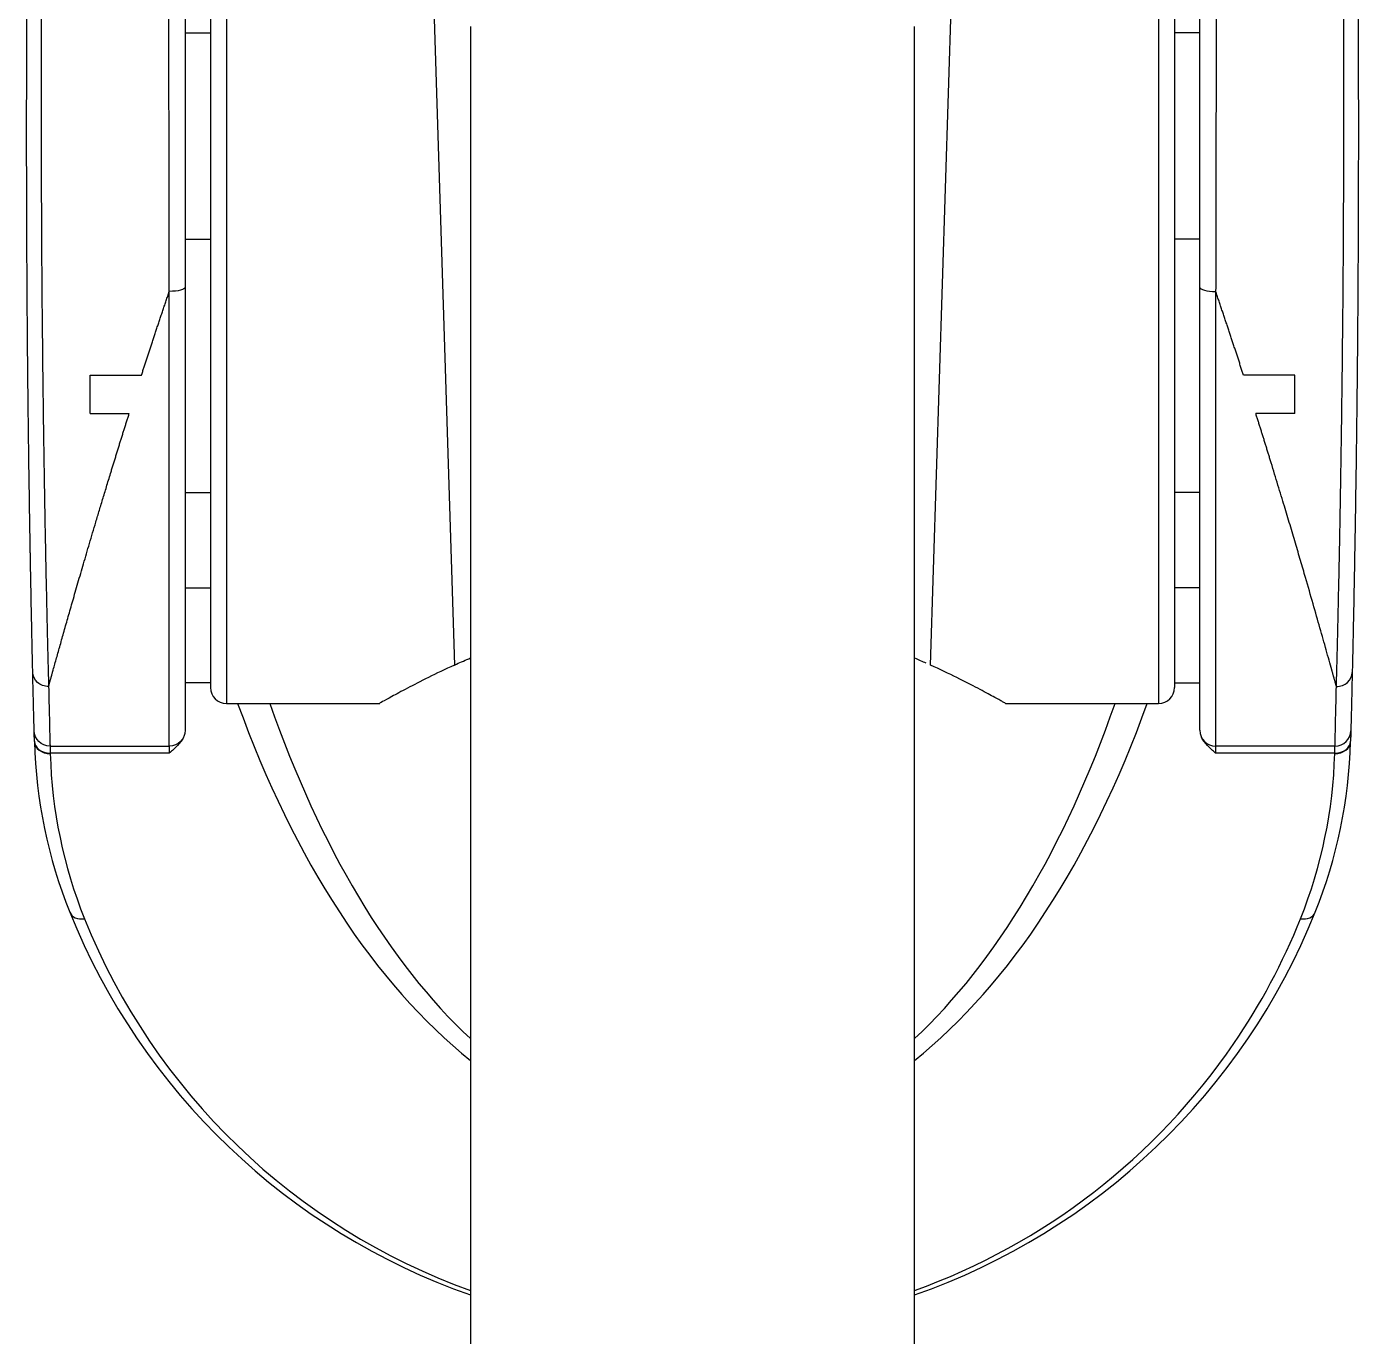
# Model space of a CAD drawing. Extents: x 1777 to 3131, y 3495 to 4487.
# Drawn here: x 2218.92 to 2260.92, y 3851.96 to 3893.28 of the extents above; entities that cross this region are included whole.
import ezdxf

# ---------------------------------------------------------------- set-up
doc = ezdxf.new("R2010")
doc.units = 0
doc.header["$LTSCALE"] = 30
doc.header["$MEASUREMENT"] = 0
doc.layers.add('\\M+5B3DF\\M+5B4E7\\M+5CFDF', color=3, linetype='CONTINUOUS', lineweight=9)

msp = doc.modelspace()

# ---------------------------------------------------------------- linework, layer by layer
at = {"layer": '\\M+5B3DF\\M+5B4E7\\M+5CFDF', "color": 0, "lineweight": -3}
for p, q in [((2225.224, 3907.726), (2225.224, 3871.926)), ((2254.624, 3907.726), (2254.624, 3871.926)), ((2224.724, 3907.226), (2224.724, 3872.426)), ((2255.124, 3907.226), (2255.124, 3872.426)), ((2231.37, 3906.367), (2232.415, 3873.135)), ((2247.434, 3873.135), (2248.479, 3906.367)), ((2223.924, 3893.076), (2224.724, 3893.076)), ((2232.924, 3893.277), (2232.924, 3830.069)), ((2246.924, 3830.489), (2246.924, 3893.277)), ((2255.924, 3893.076), (2255.124, 3893.076)), ((2223.924, 3886.576), (2224.724, 3886.576)), ((2255.924, 3886.576), (2255.124, 3886.576)), ((2223.924, 3885.05), (2223.924, 3871.076)), ((2255.924, 3871.076), (2255.924, 3885.05)), ((2223.424, 3870.576), (2223.424, 3884.923)), ((2256.424, 3884.923), (2256.424, 3870.576)), ((2220.924, 3882.276), (2222.545, 3882.276)), ((2220.924, 3881.076), (2220.924, 3882.276)), ((2258.924, 3882.276), (2257.304, 3882.276)), ((2258.924, 3881.076), (2258.924, 3882.276)), ((2220.924, 3881.076), (2222.161, 3881.076)), ((2258.924, 3881.076), (2257.688, 3881.076)), ((2223.924, 3878.576), (2224.724, 3878.576)), ((2255.924, 3878.576), (2255.124, 3878.576)), ((2223.924, 3875.576), (2224.724, 3875.576)), ((2255.924, 3875.576), (2255.124, 3875.576)), ((2224.724, 3872.576), (2223.924, 3872.576)), ((2255.124, 3872.576), (2255.924, 3872.576)), ((2225.224, 3871.926), (2230.059, 3871.926)), ((2249.793, 3871.926), (2254.624, 3871.926)), ((2219.662, 3870.576), (2223.424, 3870.576)), ((2223.424, 3870.355), (2219.67, 3870.355)), ((2223.424, 3870.576), (2223.424, 3870.355)), ((2260.187, 3870.576), (2256.424, 3870.576)), ((2256.424, 3870.576), (2256.424, 3870.355)), ((2260.179, 3870.355), (2256.424, 3870.355))]:
    msp.add_line(p, q, dxfattribs=at)
msp.add_polyline3d([(2219.171, 3870.719, 0), (2219.171, 3870.719, 0), (2219.171, 3870.719, 0), (2219.171, 3870.72, 0), (2219.171, 3870.72, 0), (2219.171, 3870.72, 0), (2219.171, 3870.72, 0), (2219.171, 3870.721, 0), (2219.171, 3870.721, 0), (2219.171, 3870.721, 0), (2219.171, 3870.721, 0), (2219.171, 3870.722, 0), (2219.171, 3870.722, 0), (2219.171, 3870.722, 0), (2219.171, 3870.723, 0), (2219.171, 3870.723, 0), (2219.171, 3870.723, 0), (2219.171, 3870.723, 0), (2219.171, 3870.724, 0), (2219.171, 3870.724, 0), (2219.171, 3870.724, 0), (2219.171, 3870.724, 0), (2219.171, 3870.725, 0), (2219.171, 3870.725, 0), (2219.171, 3870.725, 0), (2219.171, 3870.725, 0), (2219.171, 3870.726, 0), (2219.171, 3870.726, 0), (2219.171, 3870.726, 0), (2219.171, 3870.726, 0), (2219.171, 3870.727, 0), (2219.171, 3870.727, 0), (2219.171, 3870.727, 0), (2219.171, 3870.727, 0), (2219.171, 3870.728, 0), (2219.17, 3870.728, 0), (2219.17, 3870.728, 0), (2219.17, 3870.729, 0), (2219.17, 3870.729, 0), (2219.17, 3870.729, 0), (2219.17, 3870.729, 0), (2219.17, 3870.73, 0), (2219.17, 3870.73, 0), (2219.17, 3870.73, 0), (2219.17, 3870.73, 0), (2219.17, 3870.731, 0), (2219.17, 3870.731, 0), (2219.17, 3870.731, 0), (2219.17, 3870.731, 0), (2219.17, 3870.732, 0), (2219.17, 3870.732, 0)], dxfattribs=at)
for centre, radius, start, end in [((2225.224, 3872.426), 0.5, 180, 270), ((2254.624, 3872.426), 0.5, 270, 0), ((2256.424, 3871.076), 0.5, 180, 270), ((2260.187, 3871.076), 0.5, 270, 358.5496), ((2234.666, 3871.118), 15.5, 181.4771, 201.9028), ((2234.666, 3870.729), 15, 181.4771, 201.9028), ((2245.183, 3870.729), 15, 338.0972, 358.5229), ((2245.183, 3871.118), 15.5, 338.0972, 358.5229), ((2239.908, 3873.226), 21.15, 201.9028, 250.72), ((2239.941, 3873.226), 21.15, 289.28, 338.0972), ((2239.908, 3872.836), 20.65, 201.9028, 250.2334), ((2239.941, 3872.836), 20.65, 325.6909, 338.0972), ((2239.941, 3872.836), 20.65, 289.7665, 325.6909)]:
    msp.add_arc(centre, radius, start, end, dxfattribs=at)
at = {"layer": '\\M+5B3DF\\M+5B4E7\\M+5CFDF', "color": 0, "lineweight": -3, "extrusion": (0, 0, -1)}
for centre, start, end in [((-2219.662, 3871.076), 270, 358.5496), ((-2223.424, 3871.076), 180, 270)]:
    msp.add_arc(centre, 0.5, start, end, dxfattribs=at)
at = {"layer": '\\M+5B3DF\\M+5B4E7\\M+5CFDF', "color": 0, "lineweight": -3}
for centre, major_axis, ratio, start_param, end_param in [((2239.924, 3888.063), (0, 30.069), 0.565358, 2.137285, 2.717215), ((2239.924, 3888.843), (0, 30.576), 0.523286, 2.1571, 2.688777), ((2239.924, 3888.063), (0, 30.069), 0.565358, 3.56597, 4.145901), ((2239.924, 3888.843), (0, 30.576), 0.523286, 3.594408, 4.126085), ((2219.67, 3870.745), (0.5, 0.013), 0.779112, 3.141593, 4.692316), ((2219.671, 3870.732), (0.5, 0.013), 0.779112, 3.141593, 4.692302), ((2260.178, 3870.732), (-0.5, 0.013), 0.779112, 1.590883, 3.141593), ((2260.179, 3870.745), (-0.5, 0.013), 0.779112, 1.59087, 3.141593), ((2220.748, 3865.523), (0.464, 0.187), 0.755593, 3.141593, 4.41746), ((2259.101, 3865.523), (-0.464, 0.187), 0.755593, 1.865725, 3.141593)]:
    msp.add_ellipse(centre, major_axis=major_axis, ratio=ratio, start_param=start_param, end_param=end_param, dxfattribs=at)
for points, knots in [([(2223.424, 3884.923), (2223.424, 3885.271), (2223.422, 3885.968), (2223.421, 3886.669), (2223.419, 3887.724), (2223.418, 3888.431), (2223.416, 3889.496), (2223.416, 3889.852), (2223.415, 3890.387), (2223.414, 3890.655), (2223.414, 3890.924), (2223.413, 3891.103), (2223.413, 3891.192), (2223.412, 3891.64), (2223.411, 3892.352), (2223.41, 3893.053), (2223.408, 3894.097), (2223.407, 3894.784), (2223.406, 3895.799), (2223.405, 3896.134), (2223.404, 3896.634), (2223.404, 3896.883), (2223.403, 3897.131), (2223.403, 3897.295), (2223.403, 3897.378), (2223.402, 3897.787), (2223.401, 3898.43), (2223.4, 3899.05), (2223.399, 3899.964), (2223.398, 3900.55), (2223.397, 3901.397), (2223.396, 3901.674), (2223.396, 3902.08), (2223.395, 3902.281), (2223.395, 3902.479), (2223.395, 3902.61), (2223.395, 3902.675), (2223.394, 3902.998), (2223.393, 3903.498), (2223.393, 3903.965), (2223.392, 3904.642), (2223.391, 3905.06), (2223.39, 3905.64), (2223.39, 3905.825), (2223.389, 3906.09), (2223.389, 3906.177), (2223.389, 3906.303), (2223.389, 3906.345), (2223.389, 3906.427), (2223.389, 3906.629), (2223.388, 3906.964), (2223.388, 3907.224), (2223.387, 3907.584), (2223.387, 3907.785), (2223.387, 3908.03), (2223.387, 3908.101), (2223.386, 3908.194), (2223.386, 3908.222), (2223.386, 3908.261), (2223.386, 3908.273), (2223.386, 3908.297), (2223.386, 3908.308), (2223.386, 3908.36), (2223.386, 3908.391), (2223.386, 3908.422), (2223.386, 3908.434), (2223.386, 3908.441), (2223.386, 3908.442), (2223.386, 3908.443), (2223.386, 3908.443), (2223.386, 3908.443), (2223.386, 3908.443)], [0, 0, 0, 0, 0.031251, 0.062502, 0.062502, 0.125004, 0.125004, 0.156255, 0.156255, 0.17188, 0.179693, 0.179693, 0.187506, 0.187506, 0.218756, 0.250007, 0.250007, 0.312509, 0.312509, 0.34376, 0.34376, 0.359386, 0.367198, 0.367198, 0.375011, 0.375011, 0.406262, 0.437513, 0.437513, 0.500015, 0.500015, 0.531266, 0.531266, 0.546891, 0.554704, 0.554704, 0.562517, 0.562517, 0.593767, 0.625018, 0.625018, 0.68752, 0.68752, 0.718771, 0.718771, 0.734397, 0.734397, 0.742209, 0.742209, 0.750022, 0.781273, 0.812524, 0.812524, 0.875026, 0.875026, 0.906277, 0.906277, 0.921902, 0.921902, 0.929715, 0.929715, 0.937528, 0.937528, 0.968778, 0.968778, 0.984404, 0.992217, 0.996123, 0.998076, 0.999053, 1, 1, 1, 1]), ([(2256.463, 3908.443), (2256.463, 3908.443), (2256.463, 3908.443), (2256.463, 3908.442), (2256.463, 3908.441), (2256.463, 3908.434), (2256.463, 3908.422), (2256.463, 3908.391), (2256.463, 3908.361), (2256.463, 3908.239), (2256.462, 3908.117), (2256.462, 3907.875), (2256.462, 3907.784), (2256.462, 3907.633), (2256.462, 3907.554), (2256.461, 3907.469), (2256.461, 3907.41), (2256.461, 3907.381), (2256.461, 3907.229), (2256.461, 3906.968), (2256.46, 3906.672), (2256.46, 3906.2), (2256.459, 3905.851), (2256.458, 3905.273), (2256.458, 3905.071), (2256.457, 3904.755), (2256.457, 3904.594), (2256.457, 3904.428), (2256.457, 3904.316), (2256.457, 3904.259), (2256.456, 3903.974), (2256.455, 3903.505), (2256.455, 3903.008), (2256.453, 3902.243), (2256.453, 3901.706), (2256.451, 3900.86), (2256.451, 3900.571), (2256.45, 3900.128), (2256.45, 3899.979), (2256.45, 3899.752), (2256.449, 3899.676), (2256.449, 3899.523), (2256.449, 3899.14), (2256.448, 3898.439), (2256.447, 3897.8), (2256.445, 3896.831), (2256.444, 3896.17), (2256.442, 3895.154), (2256.442, 3894.812), (2256.441, 3894.293), (2256.441, 3894.119), (2256.44, 3893.856), (2256.44, 3893.768), (2256.44, 3893.593), (2256.439, 3893.154), (2256.438, 3892.362), (2256.436, 3891.656), (2256.435, 3890.596), (2256.433, 3889.886), (2256.432, 3888.819), (2256.431, 3888.463), (2256.43, 3887.928), (2256.43, 3887.749), (2256.429, 3887.392), (2256.429, 3887.213), (2256.428, 3886.858), (2256.428, 3886.68), (2256.427, 3886.326), (2256.427, 3886.149), (2256.426, 3885.621), (2256.425, 3885.271), (2256.424, 3884.923)], [0, 0, 0, 0, 0.001953, 0.003906, 0.007813, 0.015625, 0.03125, 0.03125, 0.0625, 0.0625, 0.125, 0.125, 0.15625, 0.15625, 0.171875, 0.179687, 0.179687, 0.1875, 0.1875, 0.21875, 0.25, 0.25, 0.3125, 0.3125, 0.34375, 0.34375, 0.359375, 0.367187, 0.367187, 0.375, 0.375, 0.40625, 0.4375, 0.4375, 0.5, 0.5, 0.53125, 0.53125, 0.546875, 0.546875, 0.554687, 0.554687, 0.5625, 0.59375, 0.625, 0.625, 0.6875, 0.6875, 0.71875, 0.71875, 0.734375, 0.734375, 0.742187, 0.742187, 0.75, 0.78125, 0.8125, 0.8125, 0.875, 0.875, 0.90625, 0.90625, 0.921875, 0.921875, 0.9375, 0.9375, 0.953125, 0.953125, 0.96875, 0.96875, 1, 1, 1, 1]), ([(2219.591, 3908.118), (2219.591, 3908.118), (2219.591, 3908.118), (2219.591, 3908.118), (2219.591, 3908.118), (2219.591, 3908.118), (2219.591, 3908.118), (2219.591, 3908.117), (2219.59, 3908.113), (2219.589, 3908.098), (2219.588, 3908.073), (2219.586, 3908.006), (2219.581, 3907.873), (2219.575, 3907.652), (2219.57, 3907.454), (2219.568, 3907.382), (2219.565, 3907.266), (2219.564, 3907.226), (2219.562, 3907.143), (2219.561, 3907.1), (2219.556, 3906.879), (2219.551, 3906.683), (2219.542, 3906.25), (2219.532, 3905.778), (2219.521, 3905.229), (2219.512, 3904.787), (2219.509, 3904.635), (2219.505, 3904.399), (2219.503, 3904.319), (2219.501, 3904.198), (2219.5, 3904.157), (2219.499, 3904.075), (2219.492, 3903.702), (2219.485, 3903.311), (2219.473, 3902.584), (2219.461, 3901.828), (2219.45, 3901.013), (2219.442, 3900.379), (2219.439, 3900.164), (2219.435, 3899.835), (2219.434, 3899.725), (2219.432, 3899.558), (2219.431, 3899.502), (2219.43, 3899.39), (2219.424, 3898.884), (2219.419, 3898.366), (2219.41, 3897.43), (2219.402, 3896.476), (2219.395, 3895.488), (2219.391, 3894.735), (2219.39, 3894.481), (2219.388, 3894.098), (2219.388, 3893.97), (2219.387, 3893.776), (2219.386, 3893.712), (2219.386, 3893.582), (2219.384, 3893), (2219.383, 3892.416), (2219.381, 3891.376), (2219.381, 3890.333), (2219.383, 3889.285), (2219.385, 3888.497), (2219.386, 3888.234), (2219.387, 3887.839), (2219.388, 3887.707), (2219.389, 3887.443), (2219.39, 3887.311), (2219.393, 3886.654), (2219.396, 3886.134), (2219.403, 3885.107), (2219.412, 3884.092), (2219.422, 3883.101), (2219.43, 3882.367), (2219.433, 3882.124), (2219.437, 3881.761), (2219.44, 3881.58), (2219.442, 3881.401), (2219.443, 3881.281), (2219.444, 3881.221), (2219.451, 3880.686), (2219.458, 3880.224), (2219.472, 3879.324), (2219.486, 3878.45), (2219.501, 3877.626), (2219.512, 3877.028), (2219.516, 3876.831), (2219.522, 3876.542), (2219.524, 3876.398), (2219.527, 3876.256), (2219.529, 3876.162), (2219.53, 3876.115), (2219.539, 3875.696), (2219.547, 3875.342), (2219.562, 3874.669), (2219.569, 3874.351), (2219.584, 3873.749), (2219.591, 3873.466), (2219.605, 3872.936), (2219.611, 3872.689), (2219.618, 3872.46)], [0, 0, 0, 0, 0.000242, 0.000242, 0.000486, 0.000975, 0.001951, 0.003904, 0.007811, 0.015623, 0.031248, 0.031248, 0.062498, 0.093748, 0.093748, 0.109373, 0.109373, 0.117186, 0.117186, 0.124998, 0.124998, 0.156248, 0.156248, 0.187498, 0.218749, 0.218749, 0.234374, 0.234374, 0.242186, 0.242186, 0.246092, 0.246092, 0.249999, 0.281249, 0.281249, 0.312499, 0.343749, 0.343749, 0.359374, 0.359374, 0.367186, 0.367186, 0.371093, 0.371093, 0.374999, 0.406249, 0.406249, 0.437499, 0.468749, 0.468749, 0.484374, 0.484374, 0.492187, 0.492187, 0.496093, 0.496093, 0.499999, 0.531249, 0.531249, 0.562499, 0.593749, 0.593749, 0.609374, 0.609374, 0.617187, 0.617187, 0.624999, 0.624999, 0.656249, 0.656249, 0.687499, 0.718749, 0.718749, 0.734374, 0.734374, 0.742187, 0.746093, 0.746093, 0.75, 0.75, 0.78125, 0.78125, 0.8125, 0.84375, 0.84375, 0.859375, 0.859375, 0.867187, 0.871094, 0.871094, 0.875, 0.875, 0.90625, 0.90625, 0.9375, 0.9375, 0.96875, 0.96875, 1, 1, 1, 1]), ([(2223.924, 3907.944), (2223.924, 3907.944), (2223.924, 3907.904), (2223.924, 3907.743), (2223.924, 3907.622), (2223.924, 3907.147), (2223.924, 3906.68), (2223.924, 3905.906), (2223.924, 3905.741), (2223.924, 3905.397), (2223.924, 3905.217), (2223.924, 3904.653), (2223.924, 3904.245), (2223.924, 3903.367), (2223.924, 3902.897), (2223.924, 3901.891), (2223.924, 3901.362), (2223.924, 3899.713), (2223.924, 3898.528), (2223.924, 3896.617), (2223.924, 3895.966), (2223.924, 3894.649), (2223.924, 3893.981), (2223.924, 3892.625), (2223.924, 3891.938), (2223.924, 3890.543), (2223.924, 3889.847), (2223.924, 3887.774), (2223.924, 3886.405), (2223.924, 3885.05)], [0, 0, 0, 0, 0.0625, 0.0625, 0.125, 0.125, 0.25, 0.25, 0.28125, 0.28125, 0.3125, 0.3125, 0.375, 0.375, 0.4375, 0.4375, 0.5, 0.5, 0.625, 0.625, 0.6875, 0.6875, 0.75, 0.75, 0.8125, 0.8125, 0.875, 0.875, 1, 1, 1, 1]), ([(2255.924, 3885.05), (2255.924, 3885.727), (2255.924, 3886.412), (2255.924, 3887.796), (2255.924, 3888.494), (2255.924, 3890.571), (2255.924, 3891.948), (2255.924, 3893.657), (2255.924, 3893.999), (2255.924, 3894.674), (2255.924, 3895.007), (2255.924, 3895.995), (2255.924, 3896.639), (2255.924, 3897.897), (2255.924, 3898.511), (2255.924, 3899.409), (2255.924, 3899.705), (2255.924, 3900.28), (2255.924, 3900.562), (2255.924, 3901.934), (2255.924, 3902.928), (2255.924, 3904.259), (2255.924, 3904.67), (2255.924, 3905.42), (2255.924, 3905.761), (2255.924, 3906.373), (2255.924, 3906.645), (2255.924, 3907.117), (2255.924, 3907.313), (2255.924, 3907.784), (2255.924, 3907.944), (2255.924, 3907.944)], [0, 0, 0, 0, 0.0625, 0.0625, 0.125, 0.125, 0.25, 0.25, 0.28125, 0.28125, 0.3125, 0.3125, 0.375, 0.375, 0.4375, 0.4375, 0.46875, 0.46875, 0.5, 0.5, 0.625, 0.625, 0.6875, 0.6875, 0.75, 0.75, 0.8125, 0.8125, 0.875, 0.875, 1, 1, 1, 1]), ([(2260.231, 3872.46), (2260.238, 3872.689), (2260.244, 3872.936), (2260.258, 3873.466), (2260.265, 3873.749), (2260.28, 3874.351), (2260.287, 3874.669), (2260.302, 3875.342), (2260.31, 3875.696), (2260.319, 3876.115), (2260.32, 3876.162), (2260.322, 3876.256), (2260.324, 3876.398), (2260.327, 3876.542), (2260.333, 3876.831), (2260.337, 3877.028), (2260.348, 3877.626), (2260.363, 3878.45), (2260.377, 3879.324), (2260.391, 3880.224), (2260.398, 3880.686), (2260.405, 3881.221), (2260.405, 3881.281), (2260.407, 3881.401), (2260.409, 3881.58), (2260.415, 3882.002), (2260.419, 3882.367), (2260.427, 3883.101), (2260.437, 3884.092), (2260.446, 3885.107), (2260.453, 3886.134), (2260.456, 3886.654), (2260.459, 3887.311), (2260.46, 3887.443), (2260.461, 3887.707), (2260.463, 3888.102), (2260.464, 3888.497), (2260.466, 3889.285), (2260.468, 3890.333), (2260.468, 3891.376), (2260.466, 3892.416), (2260.465, 3892.935), (2260.463, 3893.518), (2260.463, 3893.582), (2260.462, 3893.712), (2260.462, 3893.776), (2260.461, 3893.97), (2260.46, 3894.355), (2260.458, 3894.735), (2260.454, 3895.488), (2260.447, 3896.476), (2260.439, 3897.43), (2260.43, 3898.366), (2260.426, 3898.826), (2260.42, 3899.334), (2260.419, 3899.39), (2260.418, 3899.502), (2260.417, 3899.558), (2260.415, 3899.725), (2260.411, 3900.056), (2260.407, 3900.379), (2260.399, 3901.013), (2260.387, 3901.828), (2260.376, 3902.584), (2260.364, 3903.311), (2260.358, 3903.659), (2260.351, 3904.033), (2260.35, 3904.075), (2260.349, 3904.157), (2260.348, 3904.198), (2260.346, 3904.319), (2260.341, 3904.559), (2260.337, 3904.787), (2260.328, 3905.229), (2260.317, 3905.778), (2260.307, 3906.25), (2260.297, 3906.683), (2260.293, 3906.879), (2260.288, 3907.1), (2260.287, 3907.143), (2260.285, 3907.226), (2260.282, 3907.346), (2260.279, 3907.454), (2260.274, 3907.652), (2260.268, 3907.873), (2260.263, 3908.006), (2260.261, 3908.073), (2260.26, 3908.09), (2260.259, 3908.107), (2260.259, 3908.113), (2260.258, 3908.117), (2260.258, 3908.118), (2260.258, 3908.118), (2260.258, 3908.118), (2260.258, 3908.118), (2260.258, 3908.118), (2260.258, 3908.118)], [0, 0, 0, 0, 0.03125, 0.03125, 0.0625, 0.0625, 0.09375, 0.09375, 0.125, 0.125, 0.128906, 0.128906, 0.132812, 0.140625, 0.140625, 0.15625, 0.15625, 0.1875, 0.21875, 0.21875, 0.25, 0.25, 0.253906, 0.253906, 0.257812, 0.265625, 0.28125, 0.28125, 0.3125, 0.34375, 0.34375, 0.375, 0.375, 0.382812, 0.382812, 0.390625, 0.40625, 0.40625, 0.4375, 0.46875, 0.46875, 0.5, 0.5, 0.503906, 0.503906, 0.507812, 0.507812, 0.515625, 0.53125, 0.53125, 0.5625, 0.59375, 0.59375, 0.625, 0.625, 0.628906, 0.628906, 0.632812, 0.632812, 0.640625, 0.65625, 0.65625, 0.6875, 0.71875, 0.71875, 0.75, 0.75, 0.753906, 0.753906, 0.757812, 0.757812, 0.765625, 0.78125, 0.78125, 0.8125, 0.84375, 0.84375, 0.875, 0.875, 0.882812, 0.882812, 0.890625, 0.90625, 0.90625, 0.9375, 0.96875, 0.96875, 0.984375, 0.984375, 0.992187, 0.996094, 0.998047, 0.999023, 0.999512, 0.999756, 1, 1, 1, 1]), ([(2219.118, 3872.899), (2219.113, 3873.122), (2219.107, 3873.363), (2219.096, 3873.88), (2219.09, 3874.156), (2219.078, 3874.742), (2219.065, 3875.362), (2219.052, 3876.052), (2219.045, 3876.461), (2219.044, 3876.506), (2219.042, 3876.598), (2219.04, 3876.736), (2219.034, 3877.062), (2219.029, 3877.349), (2219.02, 3877.932), (2219.007, 3878.735), (2218.995, 3879.586), (2218.983, 3880.462), (2218.978, 3880.912), (2218.972, 3881.433), (2218.971, 3881.492), (2218.97, 3881.608), (2218.968, 3881.783), (2218.964, 3882.194), (2218.96, 3882.549), (2218.953, 3883.264), (2218.945, 3884.229), (2218.939, 3885.217), (2218.933, 3886.218), (2218.931, 3886.724), (2218.929, 3887.364), (2218.928, 3887.492), (2218.927, 3887.749), (2218.926, 3888.134), (2218.926, 3888.518), (2218.924, 3889.286), (2218.924, 3890.306), (2218.926, 3891.322), (2218.929, 3892.335), (2218.93, 3892.84), (2218.933, 3893.408), (2218.933, 3893.471), (2218.934, 3893.596), (2218.934, 3893.659), (2218.935, 3893.848), (2218.937, 3894.223), (2218.94, 3894.593), (2218.945, 3895.327), (2218.952, 3896.289), (2218.961, 3897.218), (2218.971, 3898.13), (2218.976, 3898.578), (2218.982, 3899.072), (2218.983, 3899.127), (2218.984, 3899.236), (2218.985, 3899.291), (2218.987, 3899.454), (2218.991, 3899.776), (2218.995, 3900.09), (2219.004, 3900.708), (2219.016, 3901.503), (2219.028, 3902.239), (2219.041, 3902.947), (2219.047, 3903.287), (2219.053, 3903.652), (2219.054, 3903.692), (2219.056, 3903.772), (2219.056, 3903.812), (2219.059, 3903.93), (2219.063, 3904.164), (2219.067, 3904.386), (2219.076, 3904.817), (2219.087, 3905.352), (2219.097, 3905.812), (2219.106, 3906.234), (2219.11, 3906.425), (2219.115, 3906.641), (2219.116, 3906.682), (2219.118, 3906.763), (2219.121, 3906.88), (2219.123, 3906.985), (2219.128, 3907.179), (2219.133, 3907.394), (2219.136, 3907.523), (2219.138, 3907.61), (2219.138, 3907.632), (2219.138, 3907.632)], [0, 0, 0, 0, 0.03125, 0.03125, 0.0625, 0.0625, 0.09375, 0.125, 0.125, 0.128906, 0.128906, 0.132812, 0.140625, 0.15625, 0.15625, 0.1875, 0.21875, 0.21875, 0.25, 0.25, 0.253906, 0.253906, 0.257813, 0.265625, 0.28125, 0.28125, 0.3125, 0.34375, 0.34375, 0.375, 0.375, 0.382813, 0.382813, 0.390625, 0.40625, 0.40625, 0.4375, 0.46875, 0.46875, 0.5, 0.5, 0.503906, 0.503906, 0.507813, 0.507813, 0.515625, 0.53125, 0.53125, 0.5625, 0.59375, 0.59375, 0.625, 0.625, 0.628906, 0.628906, 0.632813, 0.632813, 0.640625, 0.65625, 0.65625, 0.6875, 0.71875, 0.71875, 0.75, 0.75, 0.753906, 0.753906, 0.757813, 0.757813, 0.765625, 0.78125, 0.78125, 0.8125, 0.84375, 0.84375, 0.875, 0.875, 0.882813, 0.882813, 0.890625, 0.90625, 0.90625, 0.9375, 0.96875, 0.96875, 1, 1, 1, 1]), ([(2260.711, 3907.632), (2260.711, 3907.632), (2260.711, 3907.61), (2260.713, 3907.523), (2260.716, 3907.394), (2260.721, 3907.179), (2260.726, 3906.985), (2260.727, 3906.915), (2260.73, 3906.802), (2260.731, 3906.763), (2260.733, 3906.682), (2260.734, 3906.641), (2260.739, 3906.425), (2260.743, 3906.234), (2260.752, 3905.812), (2260.762, 3905.352), (2260.773, 3904.817), (2260.781, 3904.386), (2260.784, 3904.238), (2260.789, 3904.008), (2260.79, 3903.93), (2260.792, 3903.812), (2260.793, 3903.772), (2260.795, 3903.692), (2260.802, 3903.329), (2260.808, 3902.947), (2260.821, 3902.239), (2260.833, 3901.503), (2260.845, 3900.708), (2260.853, 3900.09), (2260.856, 3899.881), (2260.861, 3899.561), (2260.862, 3899.454), (2260.864, 3899.291), (2260.865, 3899.236), (2260.866, 3899.127), (2260.872, 3898.634), (2260.878, 3898.13), (2260.888, 3897.218), (2260.897, 3896.289), (2260.904, 3895.327), (2260.909, 3894.593), (2260.911, 3894.346), (2260.913, 3893.973), (2260.914, 3893.848), (2260.915, 3893.659), (2260.915, 3893.596), (2260.915, 3893.471), (2260.918, 3892.904), (2260.92, 3892.335), (2260.923, 3891.322), (2260.925, 3890.306), (2260.924, 3889.286), (2260.923, 3888.518), (2260.923, 3888.262), (2260.922, 3887.877), (2260.922, 3887.749), (2260.921, 3887.492), (2260.92, 3887.364), (2260.918, 3886.724), (2260.916, 3886.218), (2260.91, 3885.217), (2260.904, 3884.229), (2260.896, 3883.264), (2260.889, 3882.549), (2260.886, 3882.312), (2260.883, 3881.959), (2260.881, 3881.783), (2260.879, 3881.608), (2260.878, 3881.492), (2260.877, 3881.433), (2260.871, 3880.912), (2260.865, 3880.462), (2260.854, 3879.586), (2260.842, 3878.735), (2260.829, 3877.932), (2260.819, 3877.349), (2260.816, 3877.158), (2260.811, 3876.876), (2260.809, 3876.736), (2260.806, 3876.598), (2260.805, 3876.506), (2260.804, 3876.461), (2260.797, 3876.052), (2260.784, 3875.362), (2260.771, 3874.742), (2260.759, 3874.156), (2260.753, 3873.88), (2260.742, 3873.363), (2260.736, 3873.122), (2260.731, 3872.899)], [0, 0, 0, 0, 0.03125, 0.03125, 0.0625, 0.09375, 0.09375, 0.109375, 0.109375, 0.117188, 0.117188, 0.125, 0.125, 0.15625, 0.15625, 0.1875, 0.21875, 0.21875, 0.234375, 0.234375, 0.242188, 0.242188, 0.246094, 0.246094, 0.25, 0.28125, 0.28125, 0.3125, 0.34375, 0.34375, 0.359375, 0.359375, 0.367188, 0.367188, 0.371094, 0.371094, 0.375, 0.40625, 0.40625, 0.4375, 0.46875, 0.46875, 0.484375, 0.484375, 0.492188, 0.492188, 0.496094, 0.496094, 0.5, 0.53125, 0.53125, 0.5625, 0.59375, 0.59375, 0.609375, 0.609375, 0.617188, 0.617188, 0.625, 0.625, 0.65625, 0.65625, 0.6875, 0.71875, 0.71875, 0.734375, 0.734375, 0.742188, 0.746094, 0.746094, 0.75, 0.75, 0.78125, 0.78125, 0.8125, 0.84375, 0.84375, 0.859375, 0.859375, 0.867188, 0.871094, 0.871094, 0.875, 0.875, 0.90625, 0.9375, 0.9375, 0.96875, 0.96875, 1, 1, 1, 1]), ([(2223.924, 3885.05), (2223.924, 3885.017), (2223.871, 3884.984), (2223.685, 3884.937), (2223.555, 3884.923), (2223.424, 3884.923)], [0, 0, 0, 0, 0.5, 0.5, 1, 1, 1, 1]), ([(2255.924, 3885.05), (2255.924, 3885.017), (2255.978, 3884.984), (2256.163, 3884.936), (2256.294, 3884.923), (2256.424, 3884.923)], [0, 0, 0, 0, 0.5, 0.5, 1, 1, 1, 1]), ([(2222.545, 3882.276), (2222.552, 3882.296), (2222.564, 3882.336), (2222.584, 3882.396), (2222.603, 3882.456), (2222.623, 3882.517), (2222.643, 3882.578), (2222.663, 3882.64), (2222.683, 3882.701), (2222.703, 3882.763), (2222.724, 3882.826), (2222.744, 3882.888), (2222.765, 3882.951), (2222.786, 3883.015), (2222.807, 3883.079), (2222.828, 3883.143), (2222.849, 3883.207), (2222.87, 3883.272), (2222.892, 3883.337), (2222.913, 3883.402), (2222.935, 3883.468), (2222.957, 3883.534), (2222.979, 3883.6), (2223.001, 3883.667), (2223.023, 3883.734), (2223.046, 3883.801), (2223.068, 3883.869), (2223.091, 3883.937), (2223.114, 3884.005), (2223.137, 3884.074), (2223.16, 3884.142), (2223.183, 3884.212), (2223.207, 3884.281), (2223.231, 3884.351), (2223.254, 3884.422), (2223.278, 3884.492), (2223.302, 3884.563), (2223.326, 3884.635), (2223.351, 3884.706), (2223.375, 3884.778), (2223.4, 3884.85), (2223.416, 3884.899), (2223.424, 3884.923)], [0, 0, 0, 0, 0.023074, 0.046246, 0.069516, 0.092884, 0.11635, 0.139914, 0.163576, 0.187336, 0.211195, 0.235152, 0.259208, 0.283363, 0.307616, 0.331968, 0.356419, 0.380969, 0.405617, 0.430366, 0.455213, 0.480159, 0.505205, 0.53035, 0.555594, 0.580938, 0.606382, 0.631925, 0.657567, 0.683309, 0.709151, 0.735093, 0.761134, 0.787275, 0.813516, 0.839857, 0.866298, 0.892838, 0.919479, 0.946219, 0.97306, 1, 1, 1, 1]), ([(2257.304, 3882.276), (2257.297, 3882.297), (2257.284, 3882.339), (2257.263, 3882.401), (2257.243, 3882.464), (2257.222, 3882.527), (2257.202, 3882.591), (2257.181, 3882.654), (2257.161, 3882.718), (2257.14, 3882.782), (2257.119, 3882.846), (2257.098, 3882.91), (2257.077, 3882.974), (2257.055, 3883.039), (2257.034, 3883.104), (2257.013, 3883.169), (2256.991, 3883.234), (2256.97, 3883.299), (2256.948, 3883.365), (2256.926, 3883.431), (2256.905, 3883.496), (2256.883, 3883.563), (2256.861, 3883.629), (2256.838, 3883.695), (2256.816, 3883.762), (2256.794, 3883.829), (2256.772, 3883.896), (2256.749, 3883.963), (2256.726, 3884.03), (2256.704, 3884.098), (2256.681, 3884.166), (2256.658, 3884.234), (2256.635, 3884.302), (2256.612, 3884.37), (2256.589, 3884.439), (2256.566, 3884.507), (2256.542, 3884.576), (2256.519, 3884.645), (2256.496, 3884.714), (2256.472, 3884.784), (2256.448, 3884.853), (2256.432, 3884.9), (2256.424, 3884.923)], [0, 0, 0, 0, 0.024134, 0.048311, 0.072533, 0.0968, 0.12111, 0.145465, 0.169864, 0.194308, 0.218796, 0.243328, 0.267905, 0.292526, 0.317191, 0.341901, 0.366656, 0.391454, 0.416298, 0.441186, 0.466118, 0.491095, 0.516116, 0.541182, 0.566292, 0.591447, 0.616647, 0.641891, 0.66718, 0.692513, 0.717891, 0.743314, 0.768781, 0.794293, 0.81985, 0.845451, 0.871098, 0.896789, 0.922524, 0.948305, 0.97413, 1, 1, 1, 1]), ([(2219.618, 3872.46), (2219.62, 3872.47), (2219.626, 3872.489), (2219.634, 3872.519), (2219.642, 3872.548), (2219.65, 3872.578), (2219.659, 3872.608), (2219.667, 3872.639), (2219.676, 3872.669), (2219.684, 3872.7), (2219.693, 3872.73), (2219.701, 3872.761), (2219.71, 3872.792), (2219.719, 3872.824), (2219.727, 3872.855), (2219.736, 3872.887), (2219.745, 3872.918), (2219.754, 3872.95), (2219.794, 3873.093), (2219.868, 3873.357), (2219.982, 3873.763), (2220.105, 3874.199), (2220.237, 3874.663), (2220.382, 3875.171), (2220.542, 3875.726), (2220.718, 3876.331), (2220.907, 3876.971), (2221.075, 3877.538), (2221.219, 3878.02), (2221.336, 3878.408), (2221.459, 3878.811), (2221.556, 3879.13), (2221.625, 3879.356), (2221.664, 3879.484), (2221.703, 3879.61), (2221.742, 3879.736), (2221.781, 3879.862), (2221.819, 3879.987), (2221.858, 3880.111), (2221.896, 3880.234), (2221.934, 3880.357), (2221.973, 3880.479), (2222.01, 3880.6), (2222.048, 3880.72), (2222.086, 3880.84), (2222.124, 3880.958), (2222.149, 3881.037), (2222.161, 3881.076)], [0, 0, 0, 0, 0.005323, 0.01064, 0.015952, 0.021256, 0.026555, 0.031848, 0.037134, 0.042413, 0.047686, 0.052953, 0.058213, 0.063466, 0.068713, 0.073953, 0.079186, 0.084412, 0.089632, 0.148839, 0.208706, 0.269226, 0.330377, 0.392137, 0.46005, 0.529002, 0.598962, 0.669894, 0.707924, 0.74686, 0.786708, 0.827477, 0.839749, 0.851915, 0.863976, 0.875929, 0.887773, 0.899507, 0.911131, 0.922643, 0.934041, 0.945325, 0.956495, 0.967548, 0.978483, 0.989301, 1, 1, 1, 1]), ([(2260.231, 3872.46), (2260.229, 3872.47), (2260.223, 3872.491), (2260.214, 3872.522), (2260.206, 3872.553), (2260.197, 3872.585), (2260.188, 3872.617), (2260.179, 3872.649), (2260.17, 3872.681), (2260.161, 3872.713), (2260.152, 3872.746), (2260.143, 3872.779), (2260.133, 3872.812), (2260.124, 3872.846), (2260.115, 3872.88), (2260.105, 3872.914), (2260.096, 3872.948), (2260.034, 3873.168), (2259.913, 3873.601), (2259.716, 3874.298), (2259.498, 3875.062), (2259.291, 3875.78), (2259.103, 3876.426), (2258.94, 3876.979), (2258.77, 3877.552), (2258.619, 3878.054), (2258.492, 3878.476), (2258.389, 3878.815), (2258.283, 3879.162), (2258.198, 3879.439), (2258.136, 3879.64), (2258.099, 3879.763), (2258.061, 3879.884), (2258.024, 3880.006), (2257.986, 3880.127), (2257.949, 3880.247), (2257.911, 3880.367), (2257.874, 3880.487), (2257.837, 3880.606), (2257.799, 3880.724), (2257.762, 3880.842), (2257.725, 3880.959), (2257.7, 3881.037), (2257.688, 3881.076)], [0, 0, 0, 0, 0.005596, 0.011193, 0.016791, 0.02239, 0.027989, 0.033589, 0.03919, 0.044792, 0.050394, 0.055998, 0.061602, 0.067207, 0.072812, 0.078419, 0.084027, 0.089635, 0.186279, 0.283466, 0.381219, 0.479563, 0.539695, 0.599955, 0.660348, 0.720878, 0.753793, 0.787143, 0.820929, 0.855153, 0.866815, 0.87839, 0.889879, 0.901281, 0.912596, 0.923825, 0.934966, 0.946022, 0.95699, 0.967872, 0.978668, 0.989377, 1, 1, 1, 1]), ([(2232.414, 3873.134), (2232.437, 3873.145), (2232.46, 3873.155), (2232.624, 3873.23), (2232.77, 3873.295), (2232.922, 3873.361)], [0, 0, 0, 0, 0.139854, 0.139854, 1, 1, 1, 1]), ([(2219.162, 3871.063), (2219.162, 3871.063), (2219.161, 3871.103), (2219.157, 3871.257), (2219.154, 3871.372), (2219.147, 3871.678), (2219.142, 3871.869), (2219.136, 3872.128), (2219.135, 3872.157), (2219.134, 3872.217), (2219.131, 3872.309), (2219.129, 3872.405), (2219.124, 3872.606), (2219.121, 3872.748), (2219.118, 3872.9)], [0, 0, 0, 0, 0.25, 0.25, 0.5, 0.5, 0.75, 0.75, 0.78125, 0.78125, 0.8125, 0.875, 0.875, 1, 1, 1, 1]), ([(2219.618, 3872.46), (2219.488, 3872.459), (2219.36, 3872.506), (2219.175, 3872.668), (2219.12, 3872.783), (2219.118, 3872.899)], [0, 0, 0, 0, 0.5, 0.5, 1, 1, 1, 1]), ([(2232.415, 3873.135), (2231.815, 3872.86), (2231.321, 3872.609), (2230.838, 3872.355), (2230.748, 3872.307), (2230.585, 3872.219), (2230.511, 3872.179), (2230.314, 3872.072), (2230.215, 3872.017), (2230.116, 3871.962), (2230.091, 3871.948), (2230.06, 3871.93), (2230.053, 3871.926), (2230.053, 3871.926)], [0, 0, 0, 0, 0.402872, 0.402872, 0.50359, 0.50359, 0.604308, 0.604308, 0.805744, 0.805744, 0.906462, 0.906462, 1, 1, 1, 1]), ([(2249.796, 3871.926), (2249.796, 3871.926), (2249.765, 3871.943), (2249.672, 3871.996), (2249.631, 3872.018), (2249.532, 3872.073), (2249.474, 3872.105), (2249.277, 3872.213), (2249.114, 3872.3), (2248.731, 3872.502), (2248.509, 3872.616), (2248.01, 3872.864), (2247.735, 3872.997), (2247.434, 3873.135)], [0, 0, 0, 0, 0.191297, 0.191297, 0.292385, 0.292385, 0.393473, 0.393473, 0.595649, 0.595649, 0.797824, 0.797824, 1, 1, 1, 1]), ([(2260.231, 3872.46), (2260.36, 3872.459), (2260.489, 3872.506), (2260.673, 3872.668), (2260.729, 3872.783), (2260.731, 3872.9)], [0, 0, 0, 0, 0.5, 0.5, 1, 1, 1, 1]), ([(2260.731, 3872.9), (2260.728, 3872.748), (2260.724, 3872.606), (2260.72, 3872.405), (2260.717, 3872.309), (2260.715, 3872.217), (2260.714, 3872.157), (2260.713, 3872.128), (2260.707, 3871.869), (2260.702, 3871.678), (2260.695, 3871.372), (2260.692, 3871.257), (2260.688, 3871.103), (2260.687, 3871.064), (2260.687, 3871.063)], [0, 0, 0, 0, 0.125065, 0.125065, 0.187598, 0.218864, 0.218864, 0.25013, 0.25013, 0.500261, 0.500261, 0.750391, 0.750391, 1, 1, 1, 1]), ([(2219.618, 3872.46), (2219.621, 3872.304), (2219.624, 3872.158), (2219.629, 3871.953), (2219.631, 3871.854), (2219.633, 3871.76), (2219.635, 3871.699), (2219.636, 3871.668), (2219.642, 3871.403), (2219.646, 3871.207), (2219.654, 3870.893), (2219.657, 3870.775), (2219.661, 3870.616), (2219.662, 3870.576), (2219.662, 3870.576)], [0, 0, 0, 0, 0.125, 0.125, 0.1875, 0.21875, 0.21875, 0.25, 0.25, 0.5, 0.5, 0.75, 0.75, 1, 1, 1, 1]), ([(2260.187, 3870.576), (2260.187, 3870.576), (2260.188, 3870.616), (2260.192, 3870.775), (2260.195, 3870.893), (2260.202, 3871.207), (2260.207, 3871.403), (2260.213, 3871.668), (2260.214, 3871.699), (2260.215, 3871.76), (2260.218, 3871.854), (2260.22, 3871.953), (2260.225, 3872.158), (2260.228, 3872.304), (2260.231, 3872.46)], [0, 0, 0, 0, 0.25, 0.25, 0.5, 0.5, 0.75, 0.75, 0.78125, 0.78125, 0.8125, 0.875, 0.875, 1, 1, 1, 1]), ([(2219.17, 3870.732), (2219.169, 3870.786), (2219.168, 3870.833), (2219.166, 3870.915), (2219.165, 3870.95), (2219.163, 3871.007), (2219.162, 3871.049), (2219.162, 3871.063), (2219.162, 3871.063)], [0, 0, 0, 0, 0.25, 0.25, 0.5, 0.5, 0.75, 1, 1, 1, 1]), ([(2223.875, 3870.859), (2223.83, 3870.766), (2223.761, 3870.68), (2223.603, 3870.514), (2223.513, 3870.434), (2223.424, 3870.355)], [0, 0, 0, 0, 0.5, 0.5, 1, 1, 1, 1]), ([(2256.424, 3870.355), (2256.335, 3870.435), (2256.246, 3870.513), (2256.088, 3870.679), (2256.019, 3870.765), (2255.974, 3870.859)], [0, 0, 0, 0, 0.5, 0.5, 1, 1, 1, 1]), ([(2260.687, 3871.063), (2260.687, 3871.063), (2260.687, 3871.056), (2260.686, 3871.028), (2260.686, 3871.006), (2260.684, 3870.95), (2260.682, 3870.88), (2260.68, 3870.786), (2260.678, 3870.732)], [0, 0, 0, 0, 0.25, 0.25, 0.5, 0.5, 0.75, 1, 1, 1, 1]), ([(2219.662, 3870.576), (2219.662, 3870.576), (2219.662, 3870.571), (2219.663, 3870.552), (2219.663, 3870.538), (2219.665, 3870.5), (2219.666, 3870.477), (2219.668, 3870.422), (2219.669, 3870.391), (2219.67, 3870.355)], [0, 0, 0, 0, 0.25, 0.25, 0.5, 0.5, 0.75, 0.75, 1, 1, 1, 1]), ([(2219.671, 3870.342), (2219.671, 3870.344), (2219.67, 3870.346), (2219.67, 3870.349), (2219.67, 3870.35), (2219.67, 3870.353), (2219.67, 3870.354), (2219.67, 3870.355)], [0, 0, 0, 0, 0.398797, 0.398797, 0.699399, 0.699399, 1, 1, 1, 1]), ([(2260.179, 3870.355), (2260.179, 3870.353), (2260.179, 3870.352), (2260.178, 3870.349), (2260.178, 3870.347), (2260.178, 3870.345), (2260.178, 3870.343), (2260.178, 3870.342)], [0, 0, 0, 0, 0.398797, 0.398797, 0.699399, 0.699399, 1, 1, 1, 1]), ([(2260.179, 3870.355), (2260.18, 3870.391), (2260.181, 3870.422), (2260.183, 3870.477), (2260.184, 3870.5), (2260.186, 3870.538), (2260.186, 3870.552), (2260.187, 3870.571), (2260.187, 3870.576), (2260.187, 3870.576)], [0, 0, 0, 0, 0.25, 0.25, 0.5, 0.5, 0.75, 0.75, 1, 1, 1, 1]), ([(2260.678, 3870.719), (2260.678, 3870.721), (2260.678, 3870.722), (2260.678, 3870.725), (2260.678, 3870.727), (2260.678, 3870.729), (2260.678, 3870.731), (2260.678, 3870.732)], [0, 0, 0, 0, 0.398634, 0.398634, 0.699317, 0.699317, 1, 1, 1, 1])]:
    msp.add_open_spline(points, degree=3, knots=knots, dxfattribs=at)
msp.add_open_spline([(2246.928, 3873.36), (2247.051, 3873.307), (2247.17, 3873.254), (2247.286, 3873.202)], degree=3, dxfattribs=at)

doc.saveas('drawing.dxf')
